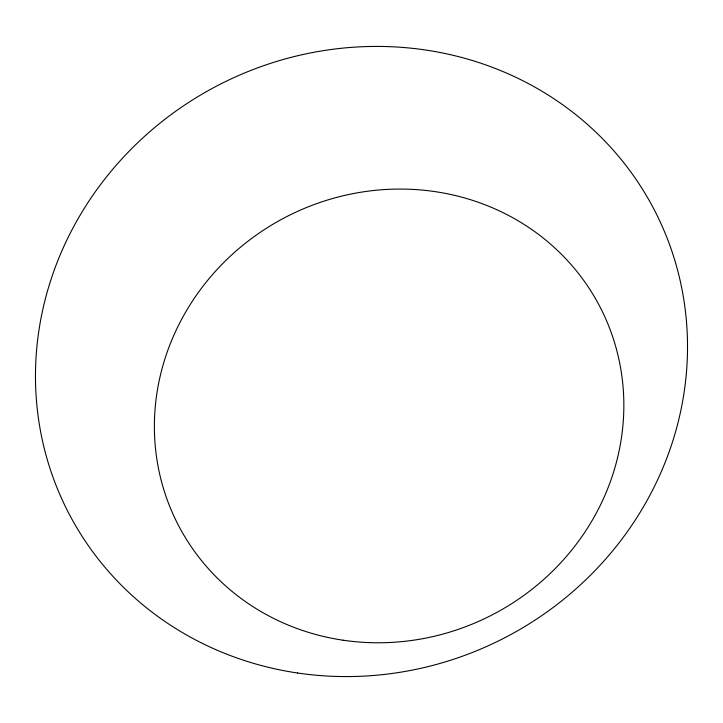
<?xml version="1.0" encoding="UTF-8"?>
<svg xmlns="http://www.w3.org/2000/svg" width="723" height="723" viewBox="0 0 723 723"><rect width="100%" height="100%" fill="white"/><g stroke="black" fill="none" stroke-linecap="round" stroke-linejoin="round"><path stroke-width="1.08" d="M343.064 640.207A237.406 224.067 -26.9 0 0 611.477 333.303A237.406 224.067 -26.9 0 0 212.797 274.27A237.406 224.067 -26.9 0 0 343.064 640.207M297.542 673.005A329.733 311.197 -26.9 0 0 670.338 246.742A329.733 311.197 -26.9 0 0 116.62 164.754A329.733 311.197 -26.9 0 0 297.542 673.005"/></g></svg>
